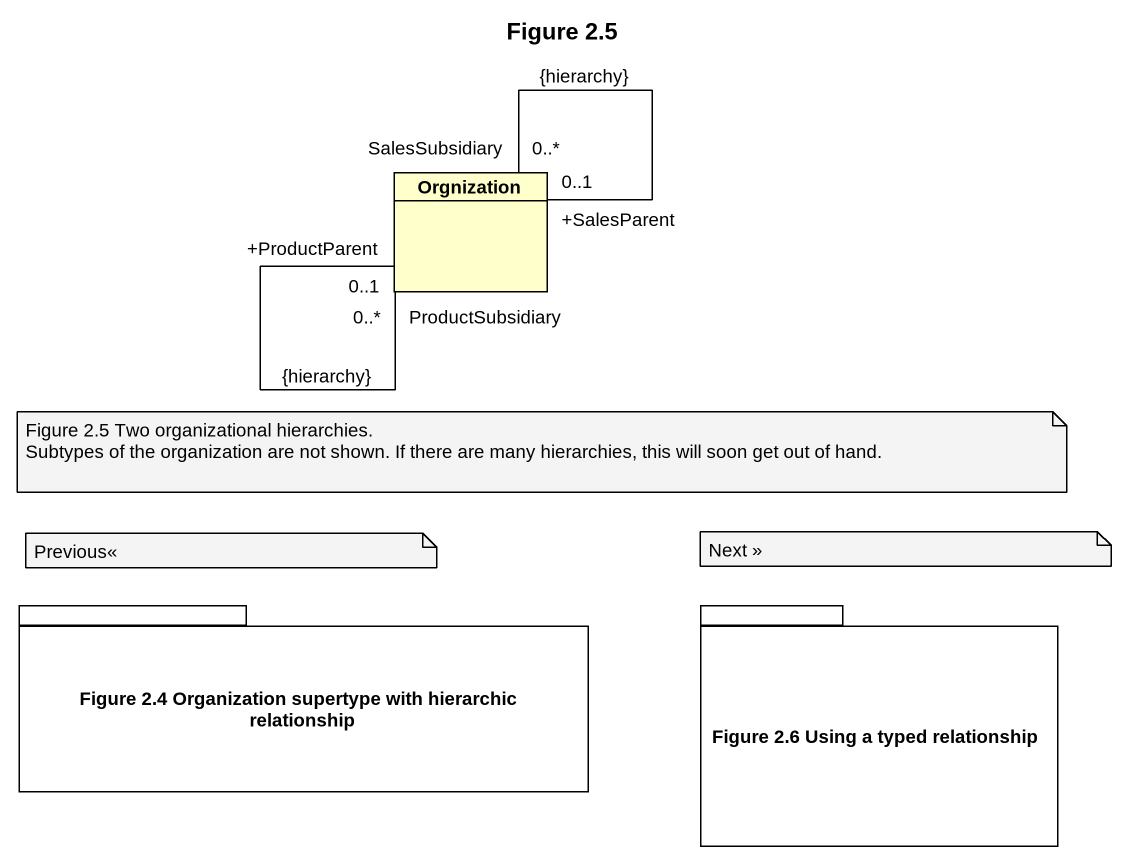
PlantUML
@startuml
title Figure 2.5
hide circle
hide empty members
class Orgnization
package "Figure 2.4 Organization supertype with hierarchic relationship" as Figure_2_4_Organization {
}
package "Figure 2.6 Using a typed relationship" as Figure_2_6_Using_a_typed {
}
Orgnization "+SalesParent\n0..1" -- "SalesSubsidiary\n0..*" Orgnization : {hierarchy}
Orgnization "+ProductParent\n0..1" -- "ProductSubsidiary\n0..*" Orgnization : {hierarchy}
note as N1
  Figure 2.5 Two organizational hierarchies.
  Subtypes of the organization are not shown. If there are many hierarchies, this will soon get out of hand.
end note
note as N2
  Previous<<
end note
note as N3
  Next >>
end note
@enduml
